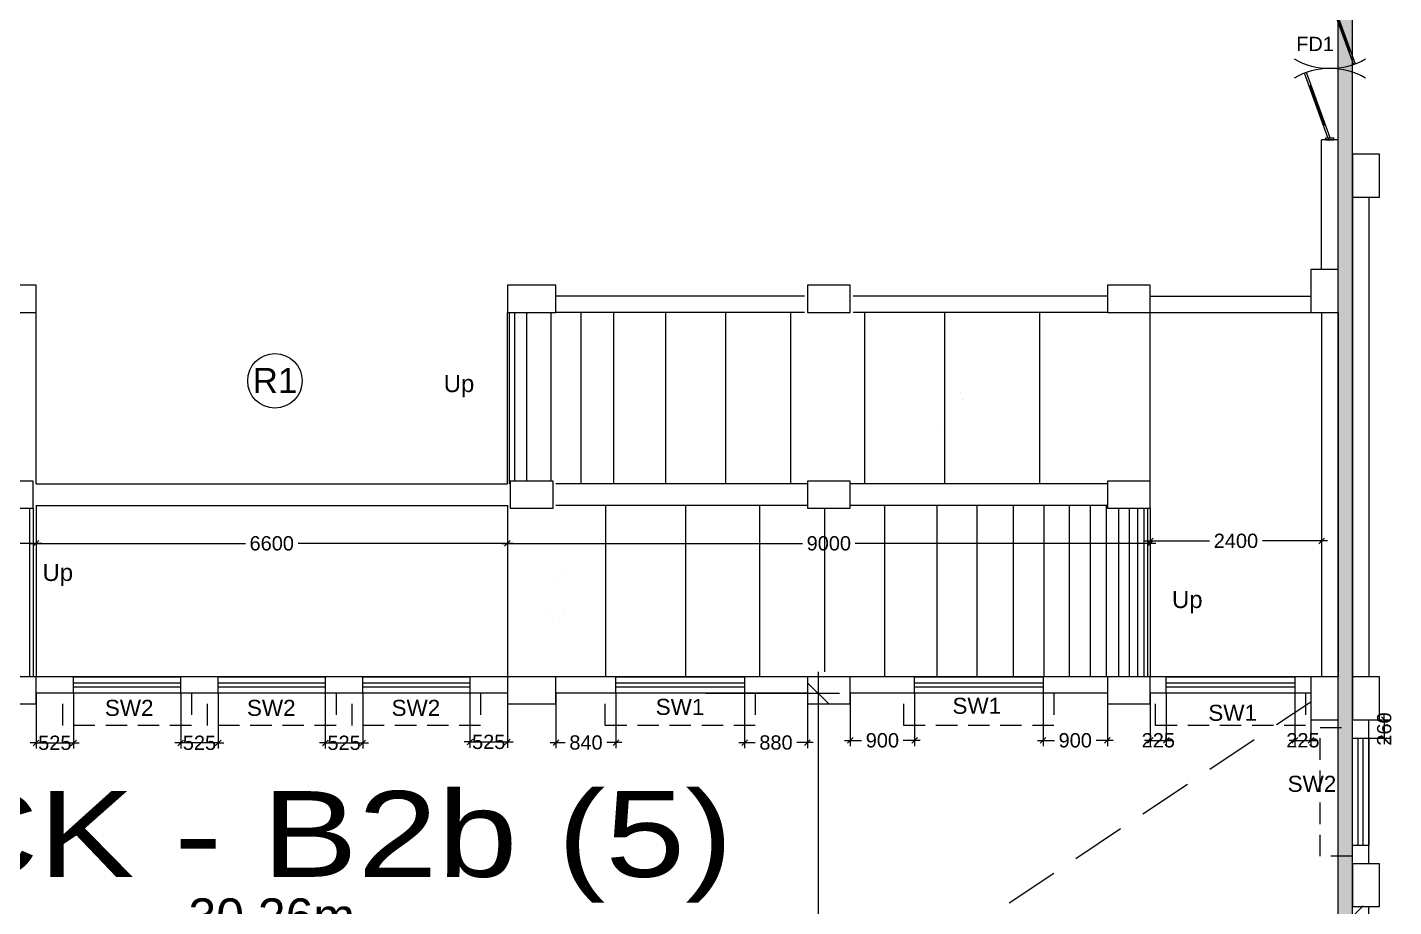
# Model space of a CAD drawing. Extents: x 7897917 to 8423973, y -6487334 to -6173396.
# Drawn here: x 7975372 to 7994503, y -6375462 to -6363155 of the extents above; entities that cross this region are included whole.
import ezdxf
from ezdxf.enums import TextEntityAlignment as Align

# ---------------------------------------------------------------- set-up
doc = ezdxf.new("R2010")
doc.units = 0
doc.header["$LTSCALE"] = 600
doc.header["$MEASUREMENT"] = 0
doc.header["$PDMODE"] = 35
for name, pattern in [('DASHED', [0.75, 0.5, -0.25]), ('HIDDEN', [0.375, 0.25, -0.125]), ('HIDDEN2', [0.1875, 0.125, -0.0625])]:
    doc.linetypes.add(name, pattern=pattern)
doc.layers.get('0').update_dxf_attribs({"linetype": 'CONTINUOUS'})
doc.layers.get('Defpoints').update_dxf_attribs({"linetype": 'CONTINUOUS'})
for name, color, linetype in [('BLOCKS-PROP', 2, 'CONTINUOUS'), ('chajja', 7, 'CONTINUOUS'), ('DIMEN', 5, 'CONTINUOUS'), ('Duct', 8, 'CONTINUOUS'), ('Exp.Joint', 104, 'CONTINUOUS'), ('Fire Door', 10, 'CONTINUOUS'), ('joinery', 7, 'CONTINUOUS'), ('LA-column', 3, 'CONTINUOUS'), ('Railing', 21, 'CONTINUOUS'), ('Stairscase', 7, 'CONTINUOUS'), ('STEPS', 7, 'CONTINUOUS'), ('Walls', 7, 'CONTINUOUS'), ('WIN', 151, 'CONTINUOUS'), ('Working Dim', 5, 'CONTINUOUS')]:
    doc.layers.add(name, color=color, linetype=linetype)
doc.styles.add('ari', font='arial.ttf')
doc.styles.add('ARIAL', font='arial.ttf')
doc.styles.get("Standard").update_dxf_attribs({"font": 'romans.shx'})
doc.dimstyles.new('int. dim', dxfattribs={"dimtxt": 450, "dimasz": 80, "dimexe": 80, "dimexo": 0, "dimgap": 70, "dimtad": 0, "dimdec": 0, "dimzin": 12, "dimdsep": 46, "dimtxsty": 'ari', "dimblk": 'OBLIQUE', "dimcen": 2, "dimdle": 80, "dimclrd": 256, "dimclre": 256, "dimclrt": 6, "dimadec": 0, "dimazin": 0, "dimtfac": 1, "dimtdec": 0, "dimtix": 1, "dimtmove": 2, "dimatfit": 3, "dimfxl": 1, "dimtolj": 1, "dimtzin": 0, "dimlwd": -1, "dimlwe": -1, "dimarcsym": 0})
doc.dimstyles.new('STANDARD$0', dxfattribs={"dimscale": 0, "dimtxt": 150, "dimasz": 125, "dimexe": 0.75, "dimexo": 1, "dimgap": 25, "dimtad": 1, "dimdec": 0, "dimdsep": 46, "dimtxsty": 'Standard', "dimblk1": 'DOT', "dimblk2": 'DOT', "dimsah": 1, "dimcen": 2.5, "dimclrd": 1, "dimclre": 1, "dimclrt": 3, "dimadec": 0, "dimazin": 0, "dimtfac": 1, "dimtdec": 0, "dimtmove": 0, "dimatfit": 3, "dimldrblk": 'DOT', "dimfxl": 1, "dimtolj": 1, "dimtzin": 0, "dimarcsym": 0})

# ---------------------------------------------------------------- blocks, each defined once
blk = doc.blocks.new('A$C15456D16')
at = {"layer": 'Fire Door'}
for p, q in [((969, -4), (56, 329)), ((969, -4), (56, 329)), ((969, -4), (56, 329)), ((979, 23), (65, 355)), ((979, 23), (65, 355)), ((979, 23), (65, 355)), ((248, 289), (238, 262)), ((248, 289), (238, 262)), ((248, 289), (238, 262)), ((791, 76), (243, 276)), ((791, 76), (243, 276)), ((791, 76), (243, 276)), ((-1000, 56), (-972, 56)), ((-1000, -56), (-1000, 56)), ((-1000, 56), (-972, 56)), ((-1000, -56), (-1000, 56)), ((-1000, 56), (-972, 56)), ((-1000, -56), (-1000, 56)), ((-979, -23), (-969, 4)), ((-979, -23), (-969, 4)), ((-979, -23), (-969, 4)), ((-972, -56), (-972, 56)), ((-972, -56), (-972, 56)), ((-972, -56), (-972, 56)), ((-969, 4), (-56, -329)), ((-969, 4), (-56, -329)), ((-969, 4), (-56, -329)), ((796, 89), (786, 63)), ((796, 89), (786, 63)), ((796, 89), (786, 63)), ((979, 23), (969, -4)), ((979, 23), (969, -4)), ((979, 23), (969, -4)), ((1000, 56), (972, 56)), ((972, -56), (972, 56)), ((1000, 56), (972, 56)), ((972, -56), (972, 56)), ((1000, 56), (972, 56)), ((972, -56), (972, 56)), ((1000, -56), (1000, 56)), ((1000, -56), (1000, 56)), ((1000, -56), (1000, 56)), ((-1000, -56), (-972, -56)), ((-1000, -56), (-972, -56)), ((-1000, -56), (-972, -56)), ((-979, -23), (-65, -355)), ((-979, -23), (-65, -355)), ((-979, -23), (-65, -355)), ((-796, -89), (-786, -63)), ((-796, -89), (-786, -63)), ((-796, -89), (-786, -63)), ((-791, -76), (-243, -276)), ((-791, -76), (-243, -276)), ((-791, -76), (-243, -276)), ((1000, -56), (972, -56)), ((1000, -56), (972, -56)), ((1000, -56), (972, -56)), ((-238, -262), (-248, -289)), ((-238, -262), (-248, -289)), ((-238, -262), (-248, -289))]:
    blk.add_line(p, q, dxfattribs=at)
at = {"layer": 'Fire Door', "extrusion": (0, 0, -1)}
for centre, major_axis, start_param, end_param in [((-1000, 0), (-1000, 0), 2.617886, 3.665084), ((-1000, 0), (-1000, 0), 2.617886, 3.665084), ((-1000, 0), (-1000, 0), 2.617886, 3.665084), ((1000, 0), (1000, 0), 2.618102, 3.665299), ((1000, 0), (1000, 0), 2.618102, 3.665299), ((1000, 0), (1000, 0), 2.618102, 3.665299)]:
    blk.add_ellipse(centre, major_axis=major_axis, ratio=1, start_param=start_param, end_param=end_param, dxfattribs=at)
blk = doc.blocks.new('_Oblique')
at = {"color": 0, "linetype": 'ByBlock', "lineweight": -2}
blk.add_line((-0.5, -0.5), (0.5, 0.5), dxfattribs=at)
blk = doc.blocks.new('*D242')
at = {"layer": 'Defpoints', "color": 0, "transparency": 16777216}
for p in [(7963664, -6375599, 8), (7963664, -6375600), (7993924, -6375599, -1)]:
    blk.add_point(p, dxfattribs=at)
at = {"layer": 'DIMEN', "color": 8, "transparency": 16777216}
for p, q in [((7963364, -6375600), (7977665, -6375600)), ((7963664, -6375599), (7963664, -6375900)), ((7994224, -6375600), (7979923, -6375600)), ((7993924, -6375599), (7993924, -6375900))]:
    blk.add_line(p, q, dxfattribs=at)
at = {"layer": 'DIMEN', "color": 8, "transparency": 16777216, "xscale": 300, "yscale": 300, "zscale": 300, "rotation": 180}
blk.add_blockref('_Oblique', (7963664, -6375600), dxfattribs=at)
at = {"layer": 'DIMEN', "color": 8, "transparency": 16777216, "xscale": 300, "yscale": 300, "zscale": 300}
blk.add_blockref('_Oblique', (7993924, -6375600), dxfattribs=at)
at = {"layer": 'DIMEN', "color": 7, "transparency": 16777216, "insert": (7978794, -6375600), "char_height": 500, "attachment_point": 5, "style": 'ari'}
blk.add_mtext('\\A1;30.26m', dxfattribs=at)
blk = doc.blocks.new('*D254')
at = {"layer": 'Defpoints', "color": 0, "transparency": 16777216}
for p in [(7984874, -6372475, 9), (7986443, -6372475), (7984874, -6392250, 7)]:
    blk.add_point(p, dxfattribs=at)
at = {"layer": 'DIMEN', "color": 8, "transparency": 16777216}
for p, q in [((7986443, -6372175), (7986443, -6381257)), ((7984874, -6372475), (7986743, -6372475)), ((7986443, -6392550), (7986443, -6383468)), ((7984874, -6392250), (7986743, -6392250))]:
    blk.add_line(p, q, dxfattribs=at)
at = {"layer": 'DIMEN', "color": 8, "transparency": 16777216, "xscale": 300, "yscale": 300, "zscale": 300}
for p, rotation in [((7986443, -6372475), 90), ((7986443, -6392250), 270)]:
    blk.add_blockref('_Oblique', p, dxfattribs=dict(at, rotation=rotation))
at = {"layer": 'DIMEN', "color": 7, "transparency": 16777216, "insert": (7986443, -6382363), "char_height": 500, "attachment_point": 5, "rotation": 90, "style": 'ari'}
blk.add_mtext('\\A1;19.77m', dxfattribs=at)
blk = doc.blocks.new('*D260')
at = {"layer": 'Defpoints', "color": 0, "transparency": 16777216}
for p in [(7975494, -6369845, -5), (7982094, -6369845, -5), (7982094, -6370378)]:
    blk.add_point(p, dxfattribs=at)
at = {"layer": 'Working Dim', "transparency": 16777216}
for p, q in [((7975494, -6369845), (7975494, -6370458)), ((7982094, -6369845), (7982094, -6370458)), ((7975414, -6370378), (7978425, -6370378)), ((7982174, -6370378), (7979163, -6370378))]:
    blk.add_line(p, q, dxfattribs=at)
at = {"layer": 'Working Dim', "transparency": 16777216, "xscale": 80, "yscale": 80, "zscale": 80, "rotation": 180}
blk.add_blockref('_Oblique', (7975494, -6370378), dxfattribs=at)
at = {"layer": 'Working Dim', "transparency": 16777216, "xscale": 80, "yscale": 80, "zscale": 80}
blk.add_blockref('_Oblique', (7982094, -6370378), dxfattribs=at)
at = {"layer": 'Working Dim', "color": 6, "transparency": 16777216, "insert": (7978794, -6370378), "char_height": 200, "attachment_point": 5, "style": 'ari'}
blk.add_mtext('\\A1;6600', dxfattribs=at)
blk = doc.blocks.new('*D261')
at = {"layer": 'Defpoints', "color": 0, "transparency": 16777216}
for p in [(7991094, -6370145, -5), (7993494, -6370145, -7), (7993494, -6370343)]:
    blk.add_point(p, dxfattribs=at)
at = {"layer": 'Working Dim', "transparency": 16777216}
for p, q in [((7991094, -6370145), (7991094, -6370423)), ((7993494, -6370145), (7993494, -6370423)), ((7991014, -6370343), (7991924, -6370343)), ((7993574, -6370343), (7992664, -6370343))]:
    blk.add_line(p, q, dxfattribs=at)
at = {"layer": 'Working Dim', "transparency": 16777216, "xscale": 80, "yscale": 80, "zscale": 80, "rotation": 180}
blk.add_blockref('_Oblique', (7991094, -6370343), dxfattribs=at)
at = {"layer": 'Working Dim', "transparency": 16777216, "xscale": 80, "yscale": 80, "zscale": 80}
blk.add_blockref('_Oblique', (7993494, -6370343), dxfattribs=at)
at = {"layer": 'Working Dim', "color": 6, "transparency": 16777216, "insert": (7992294, -6370343), "char_height": 200, "attachment_point": 5, "style": 'ari'}
blk.add_mtext('\\A1;2400', dxfattribs=at)
blk = doc.blocks.new('*D262')
at = {"layer": 'Defpoints', "color": 0, "transparency": 16777216}
for p in [(7966494, -6369845, -5), (7975494, -6369845, -5), (7966494, -6370378)]:
    blk.add_point(p, dxfattribs=at)
at = {"layer": 'Working Dim', "transparency": 16777216}
for p, q in [((7966494, -6369845), (7966494, -6370458)), ((7975494, -6369845), (7975494, -6370458)), ((7966414, -6370378), (7970626, -6370378)), ((7975574, -6370378), (7971362, -6370378))]:
    blk.add_line(p, q, dxfattribs=at)
at = {"layer": 'Working Dim', "transparency": 16777216, "xscale": 80, "yscale": 80, "zscale": 80, "rotation": 180}
blk.add_blockref('_Oblique', (7966494, -6370378), dxfattribs=at)
at = {"layer": 'Working Dim', "transparency": 16777216, "xscale": 80, "yscale": 80, "zscale": 80}
blk.add_blockref('_Oblique', (7975494, -6370378), dxfattribs=at)
at = {"layer": 'Working Dim', "color": 6, "transparency": 16777216, "insert": (7970994, -6370378), "char_height": 200, "attachment_point": 5, "style": 'ari'}
blk.add_mtext('\\A1;9000', dxfattribs=at)
blk = doc.blocks.new('*D263')
at = {"layer": 'Defpoints', "color": 0, "transparency": 16777216}
for p in [(7982094, -6370343, 0), (7991094, -6370343, 5), (7991094, -6370378)]:
    blk.add_point(p, dxfattribs=at)
at = {"layer": 'Working Dim', "transparency": 16777216}
for p, q in [((7982014, -6370378), (7986226, -6370378)), ((7982094, -6370343), (7982094, -6370458)), ((7991174, -6370378), (7986962, -6370378)), ((7991094, -6370343), (7991094, -6370458))]:
    blk.add_line(p, q, dxfattribs=at)
at = {"layer": 'Working Dim', "transparency": 16777216, "xscale": 80, "yscale": 80, "zscale": 80, "rotation": 180}
blk.add_blockref('_Oblique', (7982094, -6370378), dxfattribs=at)
at = {"layer": 'Working Dim', "transparency": 16777216, "xscale": 80, "yscale": 80, "zscale": 80}
blk.add_blockref('_Oblique', (7991094, -6370378), dxfattribs=at)
at = {"layer": 'Working Dim', "color": 6, "transparency": 16777216, "insert": (7986594, -6370378), "char_height": 200, "attachment_point": 5, "style": 'ari'}
blk.add_mtext('\\A1;9000', dxfattribs=at)
blk = doc.blocks.new('*D659')
at = {"layer": 'Defpoints', "color": 0, "transparency": 16777216}
for p in [(7994154, -6372846, 9), (7994154, -6373106, 2), (7994371, -6373106)]:
    blk.add_point(p, dxfattribs=at)
at = {"layer": 'Working Dim', "transparency": 16777216}
for p, q in [((7994371, -6372846), (7994371, -6372766)), ((7994154, -6372846), (7994451, -6372846)), ((7994371, -6372846), (7994371, -6373106)), ((7994154, -6373106), (7994451, -6373106)), ((7994371, -6373106), (7994371, -6373186))]:
    blk.add_line(p, q, dxfattribs=at)
at = {"layer": 'Working Dim', "transparency": 16777216, "xscale": 80, "yscale": 80, "zscale": 80}
for p, rotation in [((7994371, -6372846), 270), ((7994371, -6373106), 90)]:
    blk.add_blockref('_Oblique', p, dxfattribs=dict(at, rotation=rotation))
at = {"layer": 'Working Dim', "color": 6, "transparency": 16777216, "insert": (7994371, -6372976), "char_height": 200, "attachment_point": 5, "rotation": 90, "style": 'ari'}
blk.add_mtext('\\A1;260', dxfattribs=at)
blk = doc.blocks.new('*D667')
at = {"layer": 'Defpoints', "color": 0, "transparency": 16777216}
for p in [(7989594, -6372475, 1), (7990494, -6372475, 1), (7990494, -6373135)]:
    blk.add_point(p, dxfattribs=at)
at = {"layer": 'Working Dim', "transparency": 16777216}
for p, q in [((7989594, -6372475), (7989594, -6373215)), ((7990494, -6372475), (7990494, -6373215)), ((7989514, -6373135), (7989753, -6373135)), ((7990574, -6373135), (7990335, -6373135))]:
    blk.add_line(p, q, dxfattribs=at)
at = {"layer": 'Working Dim', "transparency": 16777216, "xscale": 80, "yscale": 80, "zscale": 80, "rotation": 180}
blk.add_blockref('_Oblique', (7989594, -6373135), dxfattribs=at)
at = {"layer": 'Working Dim', "transparency": 16777216, "xscale": 80, "yscale": 80, "zscale": 80}
blk.add_blockref('_Oblique', (7990494, -6373135), dxfattribs=at)
at = {"layer": 'Working Dim', "color": 6, "transparency": 16777216, "insert": (7990044, -6373135), "char_height": 200, "attachment_point": 5, "style": 'ari'}
blk.add_mtext('\\A1;900', dxfattribs=at)
blk = doc.blocks.new('*D668')
at = {"layer": 'Defpoints', "color": 0, "transparency": 16777216}
for p in [(7985414, -6372475, 7), (7986294, -6372475, 0), (7986294, -6373166)]:
    blk.add_point(p, dxfattribs=at)
at = {"layer": 'Working Dim', "transparency": 16777216}
for p, q in [((7985414, -6372475), (7985414, -6373246)), ((7986294, -6372475), (7986294, -6373246)), ((7985334, -6373166), (7985563, -6373166)), ((7986374, -6373166), (7986145, -6373166))]:
    blk.add_line(p, q, dxfattribs=at)
at = {"layer": 'Working Dim', "transparency": 16777216, "xscale": 80, "yscale": 80, "zscale": 80, "rotation": 180}
blk.add_blockref('_Oblique', (7985414, -6373166), dxfattribs=at)
at = {"layer": 'Working Dim', "transparency": 16777216, "xscale": 80, "yscale": 80, "zscale": 80}
blk.add_blockref('_Oblique', (7986294, -6373166), dxfattribs=at)
at = {"layer": 'Working Dim', "color": 6, "transparency": 16777216, "insert": (7985854, -6373166), "char_height": 200, "attachment_point": 5, "style": 'ari'}
blk.add_mtext('\\A1;880', dxfattribs=at)
blk = doc.blocks.new('*D669')
at = {"layer": 'Defpoints', "color": 0, "transparency": 16777216}
for p in [(7981569, -6372475, 5), (7982094, -6372475, 0), (7982094, -6373157)]:
    blk.add_point(p, dxfattribs=at)
at = {"layer": 'Working Dim', "transparency": 16777216}
for p, q in [((7981569, -6372475), (7981569, -6373237)), ((7982094, -6372475), (7982094, -6373237)), ((7981569, -6373157), (7981489, -6373157)), ((7981569, -6373157), (7982094, -6373157)), ((7982094, -6373157), (7982174, -6373157))]:
    blk.add_line(p, q, dxfattribs=at)
at = {"layer": 'Working Dim', "transparency": 16777216, "xscale": 80, "yscale": 80, "zscale": 80}
blk.add_blockref('_Oblique', (7981569, -6373157), dxfattribs=at)
at = {"layer": 'Working Dim', "transparency": 16777216, "xscale": 80, "yscale": 80, "zscale": 80, "rotation": 180}
blk.add_blockref('_Oblique', (7982094, -6373157), dxfattribs=at)
at = {"layer": 'Working Dim', "color": 6, "transparency": 16777216, "insert": (7981832, -6373157), "char_height": 200, "attachment_point": 5, "style": 'ari'}
blk.add_mtext('\\A1;525', dxfattribs=at)
blk = doc.blocks.new('*D670')
at = {"layer": 'Defpoints', "color": 0, "transparency": 16777216}
for p in [(7975494, -6372475, 0), (7976019, -6372475, 5), (7976019, -6373170)]:
    blk.add_point(p, dxfattribs=at)
at = {"layer": 'Working Dim', "transparency": 16777216}
for p, q in [((7975494, -6372475), (7975494, -6373250)), ((7976019, -6372475), (7976019, -6373250)), ((7975494, -6373170), (7975414, -6373170)), ((7975494, -6373170), (7976019, -6373170)), ((7976019, -6373170), (7976099, -6373170))]:
    blk.add_line(p, q, dxfattribs=at)
at = {"layer": 'Working Dim', "transparency": 16777216, "xscale": 80, "yscale": 80, "zscale": 80}
blk.add_blockref('_Oblique', (7975494, -6373170), dxfattribs=at)
at = {"layer": 'Working Dim', "transparency": 16777216, "xscale": 80, "yscale": 80, "zscale": 80, "rotation": 180}
blk.add_blockref('_Oblique', (7976019, -6373170), dxfattribs=at)
at = {"layer": 'Working Dim', "color": 6, "transparency": 16777216, "insert": (7975757, -6373170), "char_height": 200, "attachment_point": 5, "style": 'ari'}
blk.add_mtext('\\A1;525', dxfattribs=at)
blk = doc.blocks.new('*D677')
at = {"layer": 'Defpoints', "color": 0, "transparency": 16777216}
for p in [(7977519, -6372475, 5), (7978044, -6372475, 1), (7977519, -6373170)]:
    blk.add_point(p, dxfattribs=at)
at = {"layer": 'Working Dim', "transparency": 16777216}
for p, q in [((7977519, -6372475), (7977519, -6373250)), ((7978044, -6372475), (7978044, -6373250)), ((7977519, -6373170), (7977439, -6373170)), ((7978044, -6373170), (7977519, -6373170)), ((7978044, -6373170), (7978124, -6373170))]:
    blk.add_line(p, q, dxfattribs=at)
at = {"layer": 'Working Dim', "transparency": 16777216, "xscale": 80, "yscale": 80, "zscale": 80}
blk.add_blockref('_Oblique', (7977519, -6373170), dxfattribs=at)
at = {"layer": 'Working Dim', "transparency": 16777216, "xscale": 80, "yscale": 80, "zscale": 80, "rotation": 180}
blk.add_blockref('_Oblique', (7978044, -6373170), dxfattribs=at)
at = {"layer": 'Working Dim', "color": 6, "transparency": 16777216, "insert": (7977782, -6373170), "char_height": 200, "attachment_point": 5, "style": 'ari'}
blk.add_mtext('\\A1;525', dxfattribs=at)
blk = doc.blocks.new('*D678')
at = {"layer": 'Defpoints', "color": 0, "transparency": 16777216}
for p in [(7979544, -6372475, 1), (7980069, -6372475, 5), (7980069, -6373170)]:
    blk.add_point(p, dxfattribs=at)
at = {"layer": 'Working Dim', "transparency": 16777216}
for p, q in [((7979544, -6372475), (7979544, -6373250)), ((7980069, -6372475), (7980069, -6373250)), ((7979544, -6373170), (7979464, -6373170)), ((7979544, -6373170), (7980069, -6373170)), ((7980069, -6373170), (7980149, -6373170))]:
    blk.add_line(p, q, dxfattribs=at)
at = {"layer": 'Working Dim', "transparency": 16777216, "xscale": 80, "yscale": 80, "zscale": 80}
blk.add_blockref('_Oblique', (7979544, -6373170), dxfattribs=at)
at = {"layer": 'Working Dim', "transparency": 16777216, "xscale": 80, "yscale": 80, "zscale": 80, "rotation": 180}
blk.add_blockref('_Oblique', (7980069, -6373170), dxfattribs=at)
at = {"layer": 'Working Dim', "color": 6, "transparency": 16777216, "insert": (7979807, -6373170), "char_height": 200, "attachment_point": 5, "style": 'ari'}
blk.add_mtext('\\A1;525', dxfattribs=at)
blk = doc.blocks.new('*D679')
at = {"layer": 'Defpoints', "color": 0, "transparency": 16777216}
for p in [(7982774, -6372475, 0), (7983614, -6372475, 7), (7982774, -6373166)]:
    blk.add_point(p, dxfattribs=at)
at = {"layer": 'Working Dim', "transparency": 16777216}
for p, q in [((7982774, -6372475), (7982774, -6373246)), ((7983614, -6372475), (7983614, -6373246)), ((7982694, -6373166), (7982903, -6373166)), ((7983694, -6373166), (7983485, -6373166))]:
    blk.add_line(p, q, dxfattribs=at)
at = {"layer": 'Working Dim', "transparency": 16777216, "xscale": 80, "yscale": 80, "zscale": 80, "rotation": 180}
blk.add_blockref('_Oblique', (7982774, -6373166), dxfattribs=at)
at = {"layer": 'Working Dim', "transparency": 16777216, "xscale": 80, "yscale": 80, "zscale": 80}
blk.add_blockref('_Oblique', (7983614, -6373166), dxfattribs=at)
at = {"layer": 'Working Dim', "color": 6, "transparency": 16777216, "insert": (7983194, -6373166), "char_height": 200, "attachment_point": 5, "style": 'ari'}
blk.add_mtext('\\A1;840', dxfattribs=at)
blk = doc.blocks.new('*D680')
at = {"layer": 'Defpoints', "color": 0, "transparency": 16777216}
for p in [(7986894, -6372475, 1), (7987794, -6372475, 1), (7986894, -6373135)]:
    blk.add_point(p, dxfattribs=at)
at = {"layer": 'Working Dim', "transparency": 16777216}
for p, q in [((7986894, -6372475), (7986894, -6373215)), ((7987794, -6372475), (7987794, -6373215)), ((7986814, -6373135), (7987053, -6373135)), ((7987874, -6373135), (7987635, -6373135))]:
    blk.add_line(p, q, dxfattribs=at)
at = {"layer": 'Working Dim', "transparency": 16777216, "xscale": 80, "yscale": 80, "zscale": 80, "rotation": 180}
blk.add_blockref('_Oblique', (7986894, -6373135), dxfattribs=at)
at = {"layer": 'Working Dim', "transparency": 16777216, "xscale": 80, "yscale": 80, "zscale": 80}
blk.add_blockref('_Oblique', (7987794, -6373135), dxfattribs=at)
at = {"layer": 'Working Dim', "color": 6, "transparency": 16777216, "insert": (7987344, -6373135), "char_height": 200, "attachment_point": 5, "style": 'ari'}
blk.add_mtext('\\A1;900', dxfattribs=at)
blk = doc.blocks.new('*D681')
at = {"layer": 'Defpoints', "color": 0, "transparency": 16777216}
for p in [(7991094, -6372475, -4), (7991319, -6372475, -2), (7991319, -6373135)]:
    blk.add_point(p, dxfattribs=at)
at = {"layer": 'Working Dim', "transparency": 16777216}
for p, q in [((7991094, -6372475), (7991094, -6373215)), ((7991319, -6372475), (7991319, -6373215)), ((7991094, -6373135), (7991014, -6373135)), ((7991094, -6373135), (7991319, -6373135)), ((7991319, -6373135), (7991399, -6373135))]:
    blk.add_line(p, q, dxfattribs=at)
at = {"layer": 'Working Dim', "transparency": 16777216, "xscale": 80, "yscale": 80, "zscale": 80}
blk.add_blockref('_Oblique', (7991094, -6373135), dxfattribs=at)
at = {"layer": 'Working Dim', "transparency": 16777216, "xscale": 80, "yscale": 80, "zscale": 80, "rotation": 180}
blk.add_blockref('_Oblique', (7991319, -6373135), dxfattribs=at)
at = {"layer": 'Working Dim', "color": 6, "transparency": 16777216, "insert": (7991207, -6373135), "char_height": 200, "attachment_point": 5, "style": 'ari'}
blk.add_mtext('\\A1;225', dxfattribs=at)
blk = doc.blocks.new('*D682')
at = {"layer": 'Defpoints', "color": 0, "transparency": 16777216}
for p in [(7993119, -6372475, -2), (7993344, -6372475, -9), (7993344, -6373135)]:
    blk.add_point(p, dxfattribs=at)
at = {"layer": 'Working Dim', "transparency": 16777216}
for p, q in [((7993119, -6372475), (7993119, -6373215)), ((7993344, -6372475), (7993344, -6373215)), ((7993119, -6373135), (7993039, -6373135)), ((7993119, -6373135), (7993344, -6373135)), ((7993344, -6373135), (7993424, -6373135))]:
    blk.add_line(p, q, dxfattribs=at)
at = {"layer": 'Working Dim', "transparency": 16777216, "xscale": 80, "yscale": 80, "zscale": 80}
blk.add_blockref('_Oblique', (7993119, -6373135), dxfattribs=at)
at = {"layer": 'Working Dim', "transparency": 16777216, "xscale": 80, "yscale": 80, "zscale": 80, "rotation": 180}
blk.add_blockref('_Oblique', (7993344, -6373135), dxfattribs=at)
at = {"layer": 'Working Dim', "color": 6, "transparency": 16777216, "insert": (7993232, -6373135), "char_height": 200, "attachment_point": 5, "style": 'ari'}
blk.add_mtext('\\A1;225', dxfattribs=at)

msp = doc.modelspace()

# ---------------------------------------------------------------- hatches: boundary and pattern name
at = {"layer": 'Exp.Joint', "linetype": 'HIDDEN'}
msp.add_hatch(color=256, dxfattribs=at).paths.add_polyline_path([(7993924.043, -6334493.662), (7993724.043, -6334493.662), (7993724.043, -6455862.509), (7993924.043, -6455862.509)])

# ---------------------------------------------------------------- linework, layer by layer
msp.add_circle((7978838.641, -6368103, 12.089), 381.426)
at = {"layer": 'chajja', "color": 7, "linetype": 'DASHED'}
for points in [[(7977668.959, -6372475.466), (7977668.959, -6372925.466), (7975868.959, -6372925.466), (7975868.959, -6372475.466)], [(7979694.048, -6372475.434), (7979694.048, -6372925.434), (7977894.048, -6372925.434), (7977894.048, -6372475.434)], [(7981718.957, -6372475.452), (7981718.957, -6372925.452), (7979918.957, -6372925.452), (7979918.957, -6372475.452)], [(7985563.709, -6372475.452), (7985563.709, -6372925.452), (7983463.709, -6372925.452), (7983463.709, -6372475.452)], [(7989744.045, -6372475.452), (7989744.045, -6372925.452), (7987644.045, -6372925.452), (7987644.045, -6372475.452)], [(7993269.253, -6372475.452), (7993269.253, -6372925.452), (7991169.253, -6372925.452), (7991169.253, -6372475.452)], [(7993924.047, -6374755.964), (7993474.047, -6374755.964), (7993474.048, -6372955.964), (7993924.048, -6372955.964)]]:
    msp.add_lwpolyline(points, dxfattribs=at)
at = {"layer": 'Duct', "color": 8, "linetype": 'HIDDEN2', "ltscale": 10}
msp.add_line((7963838.743, -6392249.621), (7993344.048, -6372594.99), dxfattribs=at)
at = {"layer": 'Exp.Joint', "linetype": 'HIDDEN', "const_width": 20, "elevation": -11180.98}
msp.add_lwpolyline([(7993924.043, -6334493.662), (7993724.043, -6334493.662), (7993724.043, -6455862.509), (7993924.043, -6455862.509)], close=True, dxfattribs=at)
at = {"layer": 'LA-column', "color": 2}
msp.add_lwpolyline([(7994304.048, -6365530.517), (7994304.048, -6364930.517), (7993924.048, -6364930.517), (7993924.048, -6365530.517)], close=True, dxfattribs=at)
for points, elevation in [([(7993724.052, -6367145.471), (7993724.052, -6366545.471), (7993344.052, -6366545.471), (7993344.052, -6367145.471)], 0.679), ([(7974814.048, -6367145.47), (7975494.048, -6367145.47), (7975494.048, -6366765.47), (7974814.048, -6366765.47)], 5.074), ([(7982094.047, -6367145.47), (7982774.047, -6367145.47), (7982774.047, -6366765.47), (7982094.047, -6366765.47)], 5.074), ([(7986294.047, -6367145.453), (7986894.047, -6367145.453), (7986894.047, -6366765.453), (7986294.047, -6366765.453)], 5.074), ([(7990494.048, -6367145.463), (7991094.048, -6367145.463), (7991094.048, -6366765.463), (7990494.048, -6366765.463)], 3.421), ([(7974854.048, -6369885.448), (7975454.048, -6369885.448), (7975454.048, -6369505.448), (7974854.048, -6369505.448)], 5.074), ([(7982134.047, -6369885.445), (7982734.047, -6369885.445), (7982734.047, -6369505.445), (7982134.047, -6369505.445)], 5.017), ([(7986294.047, -6369885.448), (7986894.047, -6369885.448), (7986894.047, -6369505.448), (7986294.047, -6369505.448)], 5.074), ([(7990494.049, -6369885.448), (7991094.049, -6369885.448), (7991094.049, -6369505.448), (7990494.049, -6369505.448)], 5.074), ([(7974814.049, -6372625.466), (7975494.049, -6372625.466), (7975494.049, -6372245.466), (7974814.049, -6372245.466)], 5.074), ([(7982094.046, -6372625.466), (7982774.046, -6372625.466), (7982774.046, -6372245.466), (7982094.046, -6372245.466)], 5.074), ([(7986294.047, -6372625.453), (7986894.047, -6372625.453), (7986894.047, -6372245.453), (7986294.047, -6372245.453)], 5.131), ([(7990494.048, -6372625.463), (7991094.048, -6372625.463), (7991094.048, -6372245.463), (7990494.048, -6372245.463)], 3.421), ([(7993724.048, -6372845.461), (7993724.048, -6372245.461), (7993344.048, -6372245.461), (7993344.048, -6372845.461)], 2.332), ([(7994304.048, -6372845.526), (7994304.048, -6372245.526), (7993924.048, -6372245.526), (7993924.048, -6372845.526)], -5.82), ([(7994304.048, -6375462.438), (7994304.048, -6374862.438), (7993924.048, -6374862.438), (7993924.048, -6375462.438)], 1.245)]:
    msp.add_lwpolyline(points, close=True, dxfattribs=dict(at, elevation=elevation))
at = {"layer": 'Railing'}
for p, q in [((7986253.977, -6366915.496), (7982773.977, -6366915.522)), ((7990494.071, -6366915.517), (7986933.977, -6366915.496)), ((7991093.983, -6366915.529), (7993344.075, -6366915.531)), ((7986253.977, -6367145.496), (7982773.977, -6367145.522)), ((7990494.071, -6367145.517), (7986933.977, -6367145.496)), ((7991093.983, -6367145.529), (7993344.075, -6367145.531)), ((7986294.07, -6369545.507), (7982773.979, -6369545.5)), ((7990494.072, -6369545.516), (7986894.07, -6369545.508)), ((7986294.07, -6369845.507), (7982773.979, -6369845.5)), ((7990494.072, -6369845.516), (7986894.07, -6369845.508))]:
    msp.add_line(p, q, dxfattribs=at)
at = {"layer": 'Stairscase', "color": 6}
for p, q in [((7975494.047, -6369545.454, 5.074), (7975494.048, -6367145.454, 5.074)), ((7982094.047, -6369545.466, 10.148), (7982094.048, -6367145.452, 10.148)), ((7991094.049, -6369505.448, 10.205), (7991094.05, -6367145.454, 10.205)), ((7975494.05, -6369845.454, 5.074), (7975494.049, -6372245.454, 5.074)), ((7982094.047, -6369845.466, 10.092), (7982094.047, -6372245.456, 10.205)), ((7991094.049, -6369885.448, 10.205), (7991094.048, -6372245.454, 10.205))]:
    msp.add_line(p, q, dxfattribs=at)
at = {"layer": 'Stairscase', "color": 8}
for p, q in [((7982123.566, -6369545.466, 5.074), (7982123.567, -6367145.474, 5.074)), ((7982198.676, -6369505.445, 5.074), (7982198.677, -6367145.474, 5.074)), ((7982367.209, -6369505.445, 5.074), (7982367.21, -6367145.474, 5.074)), ((7982707.521, -6369505.445, 5.074), (7982707.521, -6367145.473, 5.074)), ((7983128.674, -6369545.458, 5.131), (7983128.675, -6367145.458, 5.131)), ((7983581.594, -6369545.45, 5.074), (7983581.595, -6367145.45, 5.074)), ((7984313.215, -6369545.451, 5.074), (7984313.215, -6367145.451, 5.074)), ((7985153.802, -6369545.451, 5.074), (7985153.802, -6367145.458, 3.421)), ((7986063.805, -6369545.452, 5.074), (7986063.806, -6367145.452, 5.074)), ((7987099.934, -6369545.452, 5.074), (7987099.934, -6367145.452, 5.074)), ((7988220.128, -6369545.453, 5.074), (7988220.128, -6367145.453, 5.074)), ((7989546.419, -6369545.453, 5.074), (7989546.419, -6367145.453, 5.074)), ((7975402.37, -6369885.448, 5.074), (7975402.369, -6372245.454, 5.074)), ((7975455.337, -6369885.448, 5.074), (7975455.336, -6372245.454, 5.074)), ((7983467.785, -6369845.45, 5.074), (7983467.784, -6372245.45, 5.074)), ((7984587.979, -6369845.451, 5.074), (7984587.978, -6372245.451, 5.074)), ((7985624.107, -6369845.451, 5.074), (7985624.106, -6372245.451, 5.074)), ((7986534.111, -6369885.43, 5.074), (7986534.11, -6372175.452, 5.074)), ((7987374.698, -6369845.452, 5.074), (7987374.697, -6372245.452, 5.074)), ((7988106.319, -6369845.453, 5.074), (7988106.318, -6372245.453, 5.074)), ((7988666.71, -6369845.453, 5.074), (7988666.709, -6372245.453, 5.074)), ((7989175.019, -6369845.453, 5.074), (7989175.018, -6372245.453, 5.074)), ((7989606.311, -6369845.453, 5.074), (7989606.31, -6372245.453, 5.074)), ((7989960.587, -6369845.454, 5.074), (7989960.586, -6372245.454, 5.074)), ((7990251.219, -6369845.454, 5.074), (7990251.219, -6372245.454, 5.074)), ((7990475.824, -6369845.454, 5.074), (7990475.823, -6372245.454, 5.074)), ((7990650.939, -6369885.448, 5.074), (7990650.939, -6372245.454, 5.074)), ((7990800.042, -6369885.448, 5.074), (7990800.041, -6372245.454, 5.074)), ((7990915.604, -6369885.448, 5.074), (7990915.604, -6372245.454, 5.074)), ((7991002.276, -6369885.448, 5.074), (7991002.276, -6372245.454, 5.074)), ((7991055.243, -6369885.448, 5.074), (7991055.242, -6372245.454, 5.074))]:
    msp.add_line(p, q, dxfattribs=at)
at = {"layer": 'Stairscase', "color": 7, "const_width": 0.0214, "elevation": 5.074}
for points in [[(7981373.1, -6368338.765), (7988493.09, -6368338.772), (7988182.938, -6367893.025), (7988030.308, -6368062.855), (7988493.09, -6368338.772), (7988182.937, -6368773.529), (7988030.307, -6368603.779), (7988493.09, -6368338.772)], [(7976069.77, -6371052.13), (7967472.045, -6371052.124), (7967782.197, -6371497.871), (7967934.827, -6371328.041), (7967472.045, -6371052.124), (7967782.197, -6370617.367), (7967934.827, -6370787.117), (7967472.045, -6371052.124)], [(7991356.799, -6371052.126), (7982458.157, -6371052.115), (7982768.308, -6371497.862), (7982920.939, -6371328.032), (7982458.157, -6371052.115), (7982768.309, -6370617.358), (7982920.939, -6370787.108), (7982458.157, -6371052.115)]]:
    msp.add_lwpolyline(points, dxfattribs=at)
at = {"layer": 'Walls', "linetype": 'Continuous'}
for p, q in [((7993724.069, -6364730.626), (7993494.069, -6364730.626)), ((7993494.075, -6366545.534), (7993494.069, -6364730.626)), ((7993724.075, -6366545.533), (7993724.069, -6364730.626)), ((7993924.071, -6372245.587), (7993924.071, -6365530.499)), ((7994154.071, -6365530.499), (7994154.071, -6372245.587)), ((7993494.074, -6367145.541), (7993494.071, -6372245.541)), ((7993724.074, -6367145.541), (7993724.071, -6372245.526)), ((7982094.046, -6372245.438), (7975494.049, -6372245.43)), ((7986294.047, -6372245.443), (7982774.046, -6372245.441)), ((7990494.048, -6372245.441), (7986894.047, -6372245.439)), ((7993344.048, -6372245.443), (7991093.958, -6372245.442)), ((7982094.046, -6372475.438), (7975494.049, -6372475.43)), ((7986294.047, -6372475.443), (7982774.046, -6372475.441)), ((7990494.048, -6372475.441), (7986894.047, -6372475.439)), ((7993344.048, -6372475.443), (7991093.958, -6372475.442)), ((7993924.048, -6374862.42), (7993924.048, -6372845.508)), ((7994154.048, -6374862.42), (7994154.048, -6372845.508)), ((7993924.048, -6378104.463), (7993924.048, -6375462.42)), ((7994154.048, -6378104.463), (7994154.048, -6375462.42))]:
    msp.add_line(p, q, dxfattribs=at)
at = {"layer": 'Walls'}
for p, q in [((7993924.071, -6365530.499), (7993924.071, -6372245.587)), ((7975493.981, -6369545.511), (7982093.979, -6369545.528)), ((7975493.982, -6369845.511), (7982093.979, -6369845.528))]:
    msp.add_line(p, q, dxfattribs=at)
at = {"layer": 'WIN', "linetype": 'Continuous'}
msp.add_line((7994071.265, -6373105.964), (7994071.265, -6374605.964), dxfattribs=at)
for points in [[(7976018.959, -6372475.451), (7976018.959, -6372245.451), (7977518.959, -6372245.451), (7977518.959, -6372475.451)], [(7976018.959, -6372390), (7976018.959, -6372330.901), (7977518.959, -6372330.901), (7977518.959, -6372390)], [(7978044.048, -6372475.434), (7978044.048, -6372245.434), (7979544.048, -6372245.434), (7979544.048, -6372475.434)], [(7978044.048, -6372389.983), (7978044.048, -6372330.884), (7979544.048, -6372330.884), (7979544.048, -6372389.983)], [(7980068.957, -6372475.452), (7980068.957, -6372245.452), (7981568.957, -6372245.452), (7981568.957, -6372475.452)], [(7980068.957, -6372390.002), (7980068.957, -6372330.903), (7981568.957, -6372330.903), (7981568.957, -6372390.002)], [(7983613.709, -6372475.442), (7983613.709, -6372245.442), (7985413.709, -6372245.442), (7985413.709, -6372475.442)], [(7983613.709, -6372389.991), (7983613.709, -6372330.893), (7985413.709, -6372330.893), (7985413.709, -6372389.991)], [(7987794.045, -6372475.44), (7987794.045, -6372245.44), (7989594.045, -6372245.44), (7989594.045, -6372475.44)], [(7987794.045, -6372389.99), (7987794.045, -6372330.891), (7989594.045, -6372330.891), (7989594.045, -6372389.99)], [(7991319.253, -6372475.442), (7991319.253, -6372245.442), (7993119.253, -6372245.442), (7993119.253, -6372475.442)], [(7991319.253, -6372389.992), (7991319.253, -6372330.893), (7993119.253, -6372330.893), (7993119.253, -6372389.992)], [(7993924.048, -6374605.964), (7993924.048, -6373105.964), (7994154.048, -6373105.964), (7994154.048, -6374605.964)]]:
    msp.add_lwpolyline(points, close=True, dxfattribs=at)
msp.add_lwpolyline([(7994006.831, -6374605.964), (7994006.831, -6373105.964)], dxfattribs=at)

# ---------------------------------------------------------------- block references
at = {"layer": 'Fire Door', "color": 3, "lineweight": 0, "xscale": -1, "rotation": 270}
msp.add_blockref('A$C15456D16', (7993608.977, -6363730.626), dxfattribs=at)

# ---------------------------------------------------------------- texts
at = {"layer": 'BLOCKS-PROP', "color": 10, "style": 'ARIAL', "width": 1.2}
msp.add_text('BLOCK - B2b (5)', height=1200, dxfattribs=at).set_placement((7977651.669, -6375045.17, -2.691), align=Align.CENTER)
at = {"layer": 'Fire Door', "style": 'ARIAL'}
msp.add_text('FD1', height=200, dxfattribs=at).set_placement((7993401.845, -6363486.848), align=Align.CENTER)
at = {"layer": 'joinery', "style": 'ari'}
for s, p in [('SW2', (7976798.361, -6372792.391)), ('SW2', (7978787.601, -6372792.372)), ('SW2', (7980812.511, -6372792.391)), ('SW1', (7984510.629, -6372778.567)), ('SW1', (7988665.521, -6372763.212)), ('SW1', (7992247.913, -6372861.369)), ('SW2', (7993358.679, -6373855.225))]:
    msp.add_text(s, height=225, dxfattribs=at).set_placement(p, align=Align.CENTER)
at = {"layer": 'Stairscase', "color": 7, "style": 'ARIAL'}
for p in [(7981416.135, -6368260.366, 5.131), (7975798.311, -6370904.01, 4.904), (7991612.658, -6371282.452, 5.074)]:
    msp.add_text('Up', height=240, rotation=359.999968, dxfattribs=at).set_placement(p, align=Align.CENTER)
at = {"layer": 'STEPS', "color": 6, "style": 'ARIAL'}
msp.add_text('R1', height=350, dxfattribs=at).set_placement((7978839.858, -6368272.239, 12.089), align=Align.CENTER)

# ---------------------------------------------------------------- dimensions: what is measured, and where the dimension line sits
at = {"layer": 'DIMEN'}
dim = msp.add_linear_dim(base=(7986443.259, -6372475.442), p1=(7984874.026, -6392249.628, 6.785), p2=(7984874.026, -6372475.442, 9.117), angle=90, dimstyle='STANDARD$0', override={"dimscale": 1, "dimtxt": 500, "dimasz": 300, "dimexe": 300, "dimexo": 0, "dimgap": 1, "dimtad": 0, "dimdec": 2, "dimlfac": 0.001, "dimzin": 0, "dimpost": 'm', "dimtxsty": 'ari', "dimblk1": 'Oblique', "dimblk2": 'Oblique', "dimcen": 0, "dimdle": 300, "dimclrd": 8, "dimclre": 8, "dimclrt": 7, "dimadec": 2, "dimtdec": 2, "dimtmove": 2, "dimfxl": 0.75, "dimfrac": 1, "dimlwd": 65535, "dimlwe": 65535}, dxfattribs=at)
dim.commit()
dim.dimension.update_dxf_attribs({"geometry": '*D254', "text_midpoint": (7986443.259, -6382362.535)})
dim = msp.add_linear_dim(base=(7963664.048, -6375599.713), p1=(7993924.048, -6375598.643, -1.339), p2=(7963664.048, -6375598.643, 7.712), dimstyle='STANDARD$0', override={"dimscale": 1, "dimtxt": 500, "dimasz": 300, "dimexe": 300, "dimexo": 0, "dimgap": 1, "dimtad": 0, "dimdec": 2, "dimlfac": 0.001, "dimzin": 0, "dimpost": 'm', "dimtxsty": 'ari', "dimblk1": 'Oblique', "dimblk2": 'Oblique', "dimcen": 0, "dimdle": 300, "dimclrd": 8, "dimclre": 8, "dimclrt": 7, "dimadec": 2, "dimtdec": 2, "dimtmove": 2, "dimfxl": 0.75, "dimfrac": 1, "dimlwd": 65535, "dimlwe": 65535}, dxfattribs=at)
dim.commit()
dim.dimension.update_dxf_attribs({"geometry": '*D242', "text_midpoint": (7978794.048, -6375599.713)})
at = {"layer": 'Working Dim'}
for base, p1, p2, angle, picture, middle in [((7966493.962, -6370378.097, 10.507), (7975493.959, -6369845.462, 5.074), (7966493.962, -6369845.467, 5.074), 180, '*D262', (7970993.96, -6370378.097, 10.507)), ((7977518.959, -6373170.188, 2.332), (7978044.048, -6372475.43, 3.487), (7977518.959, -6372475.451, 7.406), 180, '*D677', (7977781.503, -6373170.188, 2.332)), ((7982774.046, -6373165.562, 2.332), (7983613.709, -6372475.442, 9.117), (7982774.046, -6372475.441, 2.639), 180, '*D679', (7983193.878, -6373165.562, 2.332)), ((7986894.047, -6373135.191, 2.332), (7987794.045, -6372475.44, 3.544), (7986894.047, -6372475.441, 3.544), 180, '*D680', (7987344.046, -6373135.191, 2.332)), ((7994371.418, -6373105.964), (7994154.048, -6372845.508, 8.552), (7994154.048, -6373105.964, 1.851), 90, '*D659', (7994371.418, -6372975.736))]:
    dim = msp.add_linear_dim(base=base, p1=p1, p2=p2, angle=angle, dimstyle='int. dim', override={"dimtxt": 200}, dxfattribs=at)
    dim.commit()
    dim.dimension.update_dxf_attribs({"geometry": picture, "text_midpoint": middle})
for base, p1, p2, picture, middle in [((7982093.957, -6370378.097, 10.507), (7975493.959, -6369845.449, 5.017), (7982093.957, -6369845.465, 5.091), '*D260', (7978793.958, -6370378.097, 10.507)), ((7991093.959, -6370378.097, 5.131), (7982093.957, -6370343.412, 5.041), (7991093.959, -6370343.423, 10.507), '*D263', (7986593.958, -6370378.097, 5.131)), ((7993493.962, -6370343.426, 10.564), (7991093.962, -6370145.471, 5.131), (7993493.962, -6370145.472, 3.478), '*D261', (7992293.962, -6370343.426, 10.564)), ((7976018.959, -6373170.188, 2.332), (7975494.049, -6372475.425, 2.57), (7976018.959, -6372475.451, 7.406), '*D670', (7975756.504, -6373170.188, 2.332)), ((7980069.136, -6373170.188, 2.332), (7979544.048, -6372475.43, 3.487), (7980069.136, -6372475.451, 7.406), '*D678', (7979806.592, -6373170.188, 2.332)), ((7982094.046, -6373156.781, 2.332), (7981568.957, -6372475.437, 7.406), (7982094.046, -6372475.438, 2.57), '*D669', (7981831.502, -6373156.781, 2.332)), ((7986294.047, -6373165.562, 2.332), (7985413.709, -6372475.442, 9.117), (7986294.047, -6372475.443, 2.399), '*D668', (7985853.878, -6373165.562, 2.332)), ((7990494.048, -6373135.191, 2.332), (7989594.045, -6372475.44, 3.544), (7990494.048, -6372475.442, 3.544), '*D667', (7990044.047, -6373135.191, 2.332)), ((7991319.253, -6373135.19, 7.463), (7991094.048, -6372475.442, 3.544), (7991319.253, -6372475.442, 5.753), '*D681', (7991206.65, -6373135.19, 7.463)), ((7993344.048, -6373135.19, 7.463), (7993119.253, -6372475.442, 5.753), (7993344.048, -6372475.442, -1.587), '*D682', (7993231.651, -6373135.19, 7.463))]:
    dim = msp.add_linear_dim(base=base, p1=p1, p2=p2, dimstyle='int. dim', override={"dimtxt": 200}, dxfattribs=at)
    dim.commit()
    dim.dimension.update_dxf_attribs({"geometry": picture, "text_midpoint": middle})

doc.saveas('drawing.dxf')
